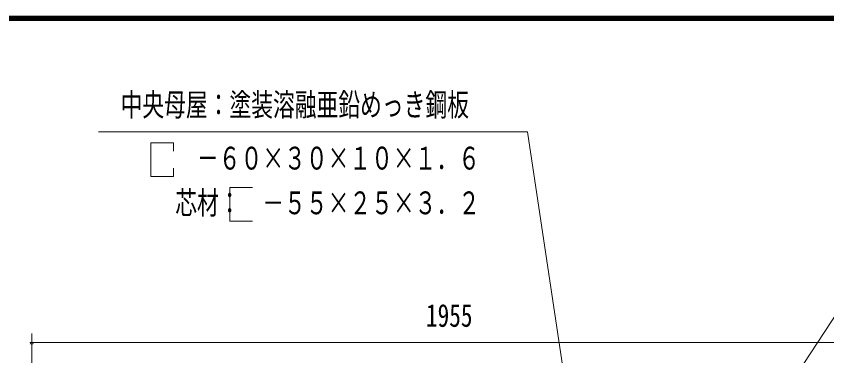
# Model space of a CAD drawing. Units: millimetres, scale not verified. Extents: x -23102 to 23102, y -10150 to 10150.
# Drawn here: x 13677 to 18304, y 8214 to 10150 of the extents above; entities that cross this region are included whole.
import ezdxf
from ezdxf.enums import TextEntityAlignment as Align

# ---------------------------------------------------------------- set-up
doc = ezdxf.new("R2010")
doc.units = ezdxf.units.MM
doc.header["$LTSCALE"] = 40
doc.layers.add('0-A_2-5DIM', color=3, linetype='Continuous', lineweight=18)
doc.layers.add('0-C_F-F', color=5, linetype='Continuous', lineweight=18)
doc.styles.add('ＭＳ ゴシック', font='')
doc.styles.get('ＭＳ ゴシック').set_extended_font_data('MS Gothic')

msp = doc.modelspace()

# ---------------------------------------------------------------- linework, layer by layer
at = {"layer": '0-A_2-5DIM'}
for p, q in [((14146.03, 9491.61), (16596.03, 9491.61)), ((16596.03, 9491.61), (17003.72, 6756.34)), ((15024.82, 9173.05), (14896.03, 9173.05)), ((18715.46, 8994.93), (17178.92, 6662.91)), ((13765.45, 8339.93), (13765.45, 7314)), ((13775.45, 8289.93), (13755.45, 8289.93)), ((18652.96, 8289.93), (13765.45, 8289.93)), ((13765.45, 8289.93), (18652.96, 8289.93))]:
    msp.add_line(p, q, dxfattribs=at)
for points in [[(14446.03, 9428.04), (14446.03, 9236.6), (14574.82, 9236.6), (14574.82, 9283.42)], [(14574.82, 9381.23), (14574.82, 9428.04), (14446.03, 9428.04)], [(14896.03, 9173.05), (14896.03, 8981.61), (15024.82, 8981.61)]]:
    msp.add_lwpolyline(points, dxfattribs=at)
msp.add_arc((13765.45, 8289.93), 10, 180, 0, dxfattribs=at)
at = {"layer": '0-C_F-F'}
for points in [[(-5598.13, 10150), (-5598.13, -9950), (23101.87, -9950), (23101.87, 10150)], [(-5595.63, 10147.5), (23099.37, 10147.5), (23099.37, -9947.5), (-5595.63, -9947.5)], [(-5593.13, 10145), (-5593.13, -9945), (23096.87, -9945), (23096.87, 10145)], [(-5590.63, 10142.5), (23094.37, 10142.5), (23094.37, -9942.5), (-5590.63, -9942.5)], [(-5588.13, 10140), (23091.87, 10140), (23091.87, -9940), (-5588.13, -9940)], [(-5585.63, 10137.5), (23089.37, 10137.5), (23089.37, -9937.5), (-5585.63, -9937.5)], [(-5583.13, 10135), (23086.87, 10135), (23086.87, -9935), (-5583.13, -9935)], [(-5580.63, 10132.5), (-5580.63, -9932.5), (23084.37, -9932.5), (23084.37, 10132.5)], [(-5578.13, 10130), (-5578.13, -9930), (23081.87, -9930), (23081.87, 10130)], [(-5575.63, 10127.5), (-5575.63, -9927.5), (23079.37, -9927.5), (23079.37, 10127.5)], [(-5573.13, 10125), (23076.87, 10125), (23076.87, -9925), (-5573.13, -9925)]]:
    msp.add_lwpolyline(points, close=True, dxfattribs=at)

# ---------------------------------------------------------------- texts
at = {"layer": '0-A_2-5DIM', "color": 7, "style": 'ＭＳ ゴシック'}
for s, width, p in [('中央母屋：塗装溶融亜鉛めっき鋼板', 0.7, (14272.3, 9541.61)), ('\u3000－６０×３０×１０×１．６', 0.7, (14584.54, 9236.61)), ('芯材：\u3000－５５×２５×３．２', 0.7, (14584.54, 8981.62)), ('1955', 0.75, (16015.79, 8339.93))]:
    msp.add_text(s, height=130.2, dxfattribs=dict(at, width=width)).set_placement(p, align=Align.BOTTOM_LEFT)

doc.saveas('drawing.dxf')
